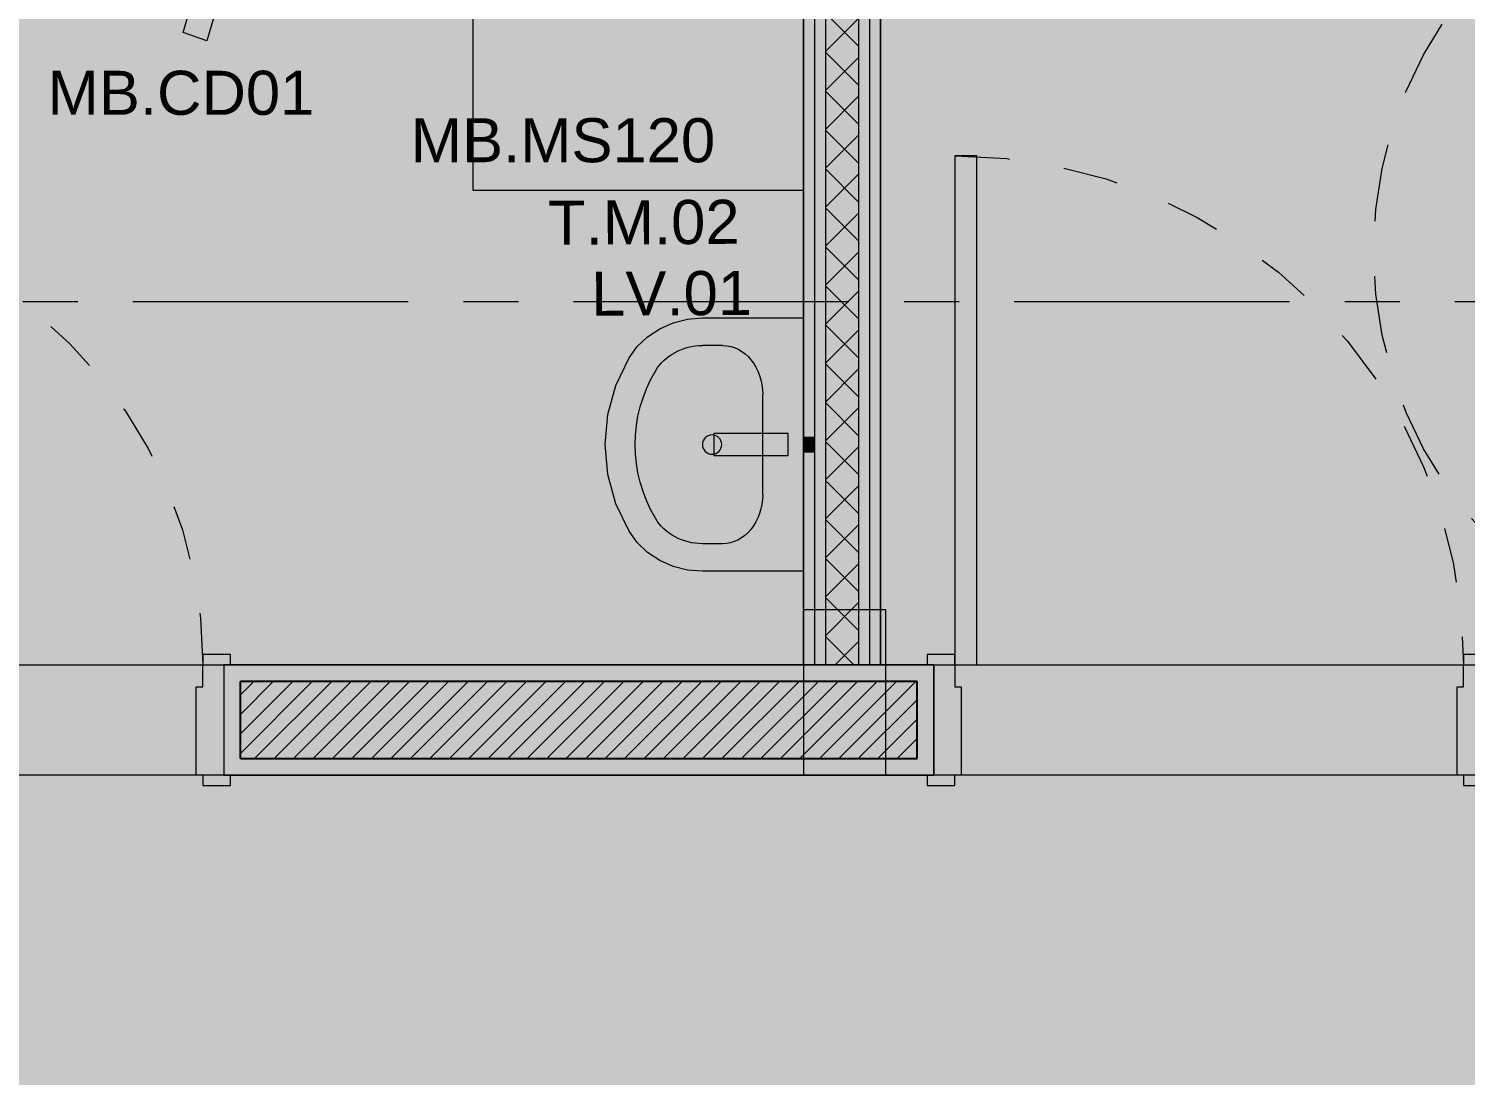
# Model space of a CAD drawing. Header units: metres. Extents: x -77 to 21.6, y -70.6 to -27.7.
# Drawn here: x -58.12 to -55.512, y -37.249 to -35.349 of the extents above; entities that cross this region are included whole.
import ezdxf

# ---------------------------------------------------------------- set-up
doc = ezdxf.new("R2010")
doc.units = ezdxf.units.M
doc.header["$MEASUREMENT"] = 0
for name, pattern in [('Dashed', [0.07, 0.045, -0.025]), ('Dot & Dashed', [0.6, 0.5, -0.05, 0, -0.05]), ('Hidden Line (2)', [0.195611, 0.141111, -0.0545])]:
    doc.linetypes.add(name, pattern=pattern)
for name, color, linetype, lineweight in [('0_Caneta_No__99', 7, 'Continuous', 20), ('Concreto moldado in loco_Pilares.IFC Model_Caneta_No__241', 7, 'Continuous', 13), ('Concreto moldado in loco_Pilares.IFC Model_Caneta_No__4', 7, 'Continuous', 20), ('LOUCAS-METAIS.ARQ_Caneta_No__96', 252, 'Continuous', 0), ('MOBILIÁRIO_Caneta_No__96', 252, 'Continuous', 0), ('NOTAS BANCADAS_Caneta_No__99', 7, 'Continuous', 20), ('NOTAS-LAYOUT.EXEC_Caneta_No__96', 252, 'Continuous', 0), ('NOTAS-LAYOUT.EXEC_Caneta_No__99', 7, 'Continuous', 20), ('PAREDE CONSTRUIR_Caneta_No__241', 7, 'Continuous', 13), ('PAREDE CONSTRUIR_Caneta_No__3', 7, 'Continuous', 25), ('PAREDE CONSTRUIR_Caneta_No__83', 84, 'Continuous', 0), ('Portas Archicad_Caneta_No__241', 7, 'Continuous', 13)]:
    doc.layers.add(name, color=color, linetype=linetype, lineweight=lineweight)
for name, color, linetype in [('Concreto moldado in loco_Pilares.IFC Model', 7, 'Continuous'), ('NOTAS BANCADAS', 7, 'Continuous'), ('NOTAS-LAYOUT.EXEC', 7, 'Continuous'), ('PAREDE CONSTRUIR', 7, 'Continuous'), ('Portas Archicad', 7, 'Continuous')]:
    doc.layers.add(name, color=color, linetype=linetype)
for name, color, linetype, lineweight, true_color in [('LAJES.EST_Caneta_No__18', 7, 'Continuous', 0, 0xdfdfdf), ('LAJES.EST_Caneta_No__254', 7, 'Continuous', 0, 0xd1c9ad), ('LOUCAS-METAIS.ARQ_Caneta_No__18', 7, 'Continuous', 0, 0xdfdfdf), ('MOBILIÁRIO_Caneta_No__19', 7, 'Continuous', 0, 0xe9e9e9), ('Portas Archicad_Caneta_No__9', 7, 'Continuous', 5, 0x020202), ('Portas Archicad_Caneta_No__97', 7, 'Continuous', 5, 0x6b6b6b), ('ZONA_Caneta_No__56', 7, 'Continuous', 0, 0xffe495)]:
    doc.layers.add(name, color=color, linetype=linetype, lineweight=lineweight, true_color=true_color)
doc.styles.add('GENERATED_STYLE_1', font='arial.ttf')

# ---------------------------------------------------------------- blocks, each defined once
blk = doc.blocks.new('Basin 26')
at = {"layer": 'LOUCAS-METAIS.ARQ_Caneta_No__18', "linetype": 'Continuous', "lineweight": 0, "true_color": 0xdfdfdf}
for points in [[(-0.23, 0), (-0.23, -0.1833), (-0.2278, -0.2103), (-0.2212, -0.2364), (-0.2104, -0.2608), (-0.1959, -0.2827), (-0.178, -0.3015), (-0.1573, -0.3165), (-0.1073, -0.3404), (-0.0544, -0.3551), (0, -0.36), (0.0544, -0.3551), (0.1073, -0.3404), (0.1573, -0.3165), (0.178, -0.3015), (0.1959, -0.2827), (0.2104, -0.2608), (0.2212, -0.2364), (0.2278, -0.2103), (0.23, -0.1833), (0.23, 0)], [(-0.0135, 0), (0.0135, 0), (0.0135, 0.02), (-0.0135, 0.02)]]:
    blk.add_hatch(color=254, dxfattribs=at).paths.add_polyline_path(points)
at = {"layer": 'LOUCAS-METAIS.ARQ_Caneta_No__96', "color": 252, "linetype": 'Continuous', "lineweight": 0}
for p, q in [((0.0911, -0.0739), (-0.0911, -0.0739)), ((-0.18, -0.1466), (-0.18, -0.1833)), ((0.18, -0.1466), (0.18, -0.1833))]:
    blk.add_line(p, q, dxfattribs=at)
at = {"layer": 'LOUCAS-METAIS.ARQ_Caneta_No__96', "color": 252, "linetype": 'Continuous', "lineweight": 0, "flags": 128}
for points in [[(-0.23, 0), (-0.23, -0.1833), (-0.2278, -0.2103), (-0.2212, -0.2364), (-0.2104, -0.2608), (-0.1959, -0.2827), (-0.178, -0.3015), (-0.1573, -0.3165), (-0.1073, -0.3404), (-0.0544, -0.3551), (0, -0.36), (0.0544, -0.3551), (0.1073, -0.3404), (0.1573, -0.3165), (0.178, -0.3015), (0.1959, -0.2827), (0.2104, -0.2608), (0.2212, -0.2364), (0.2278, -0.2103), (0.23, -0.1833), (0.23, 0)], [(-0.0135, 0), (0.0135, 0), (0.0135, 0.02), (-0.0135, 0.02)]]:
    blk.add_lwpolyline(points, close=True, dxfattribs=at)
at = {"layer": 'LOUCAS-METAIS.ARQ_Caneta_No__96', "color": 252, "linetype": 'Continuous', "lineweight": 0}
blk.add_circle((0, -0.1657), 0.0175, dxfattribs=at)
for centre, major_axis, ratio, start_param, end_param in [((-0.091, -0.1466), (0.089, 0), 0.817717, 1.570796, 3.141593), ((0.091, -0.1466), (0.089, 0), 0.817717, 0, 1.570796), ((-0.0911, -0.1833), (0, 0.097), 0.916667, 1.570796, 2.644618), ((0.0911, -0.1833), (0, 0.097), 0.916667, 3.638567, 4.712389), ((0, 0), (0, 0.3055), 0.916667, 2.644618, 3.638567)]:
    blk.add_ellipse(centre, major_axis=major_axis, ratio=ratio, start_param=start_param, end_param=end_param, dxfattribs=at)
blk = doc.blocks.new('Door 26_4')
at = {"layer": 'Portas Archicad', "linetype": 'Continuous', "lineweight": 0, "true_color": 0xffffff}
for points in [[(0.412, 0.824), (0.372, 0.824), (0.372, 0), (0.412, 0)], [(-0.412, 0), (-0.412, 0.019), (-0.462, 0.019), (-0.462, 0)], [(-0.4, -0.2), (-0.4, -0.04), (-0.412, -0.04), (-0.412, 0), (-0.45, 0), (-0.45, -0.2)], [(0.45, -0.2), (0.45, 0), (0.412, 0), (0.412, -0.04), (0.4, -0.04), (0.4, -0.2)], [(0.412, 0.019), (0.412, 0), (0.462, 0), (0.462, 0.019)], [(-0.412, -0.219), (-0.412, -0.2), (-0.462, -0.2), (-0.462, -0.219)], [(0.412, -0.2), (0.412, -0.219), (0.462, -0.219), (0.462, -0.2)]]:
    blk.add_hatch(color=7, dxfattribs=at).paths.add_polyline_path(points)
at = {"layer": 'Portas Archicad_Caneta_No__241', "color": 7, "linetype": 'Continuous', "lineweight": 13}
for p, q in [((-0.462, 0), (-0.45, 0)), ((-0.462, 0), (-0.45, 0)), ((-0.45, 0), (-0.45, -0.03)), ((-0.45, 0), (-0.45, -0.03)), ((0.45, 0), (0.45, -0.03)), ((0.45, 0), (0.45, -0.03)), ((0.45, 0), (0.462, 0)), ((0.45, 0), (0.462, 0)), ((-0.45, -0.03), (-0.45, -0.17)), ((-0.45, -0.03), (-0.45, -0.17)), ((-0.45, -0.03), (-0.45, -0.17)), ((-0.45, -0.03), (-0.45, -0.17)), ((0.45, -0.03), (0.45, -0.17)), ((0.45, -0.03), (0.45, -0.17)), ((0.45, -0.03), (0.45, -0.17)), ((0.45, -0.03), (0.45, -0.17)), ((-0.45, -0.17), (-0.45, -0.2)), ((-0.45, -0.17), (-0.45, -0.2)), ((-0.45, -0.17), (-0.45, -0.2)), ((-0.45, -0.17), (-0.45, -0.2)), ((0.45, -0.17), (0.45, -0.2)), ((0.45, -0.17), (0.45, -0.2)), ((0.45, -0.17), (0.45, -0.2)), ((0.45, -0.17), (0.45, -0.2)), ((-0.462, -0.2), (-0.45, -0.2)), ((-0.462, -0.2), (-0.45, -0.2)), ((0.45, -0.2), (0.462, -0.2)), ((0.45, -0.2), (0.462, -0.2))]:
    blk.add_line(p, q, dxfattribs=at)
at = {"layer": 'Portas Archicad_Caneta_No__9', "color": 18, "linetype": 'Continuous', "lineweight": 5, "true_color": 0x020202}
for p, q in [((0.372, 0), (0.372, 0.824)), ((0.372, 0.824), (0.412, 0.824)), ((0.412, 0.824), (0.412, 0)), ((-0.462, 0), (-0.462, 0.019)), ((-0.462, 0.019), (-0.412, 0.019)), ((-0.412, 0), (-0.462, 0)), ((-0.412, 0), (-0.45, 0)), ((-0.45, 0), (-0.45, -0.2)), ((-0.412, 0.019), (-0.412, 0)), ((-0.412, -0.04), (-0.412, 0)), ((0.412, 0), (0.372, 0)), ((0.412, 0.019), (0.462, 0.019)), ((0.412, 0), (0.412, 0.019)), ((0.462, 0), (0.412, 0)), ((0.45, 0), (0.412, 0)), ((0.412, 0), (0.412, -0.04)), ((0.45, -0.2), (0.45, 0)), ((0.462, 0.019), (0.462, 0)), ((-0.4, -0.04), (-0.412, -0.04)), ((-0.4, -0.2), (-0.4, -0.04)), ((0.412, -0.04), (0.4, -0.04)), ((0.4, -0.04), (0.4, -0.2)), ((-0.462, -0.219), (-0.462, -0.2)), ((-0.462, -0.2), (-0.412, -0.2)), ((-0.45, -0.2), (-0.4, -0.2)), ((-0.412, -0.2), (-0.412, -0.219)), ((0.4, -0.2), (0.45, -0.2)), ((0.412, -0.2), (0.462, -0.2)), ((0.412, -0.219), (0.412, -0.2)), ((0.462, -0.2), (0.462, -0.219)), ((-0.412, -0.219), (-0.462, -0.219)), ((0.462, -0.219), (0.412, -0.219))]:
    blk.add_line(p, q, dxfattribs=at)
at = {"layer": 'Portas Archicad_Caneta_No__97', "color": 251, "linetype": 'Dashed', "lineweight": 5, "true_color": 0x6b6b6b}
blk.add_arc((0.412, 0), 0.824, 90, 180, dxfattribs=at)
blk = doc.blocks.new('Door 26_3')
at = {"layer": 'Portas Archicad', "linetype": 'Continuous', "lineweight": 0, "true_color": 0xffffff}
for points in [[(0.462, 0.924), (0.422, 0.924), (0.422, 0), (0.462, 0)], [(-0.462, 0), (-0.462, 0.019), (-0.512, 0.019), (-0.512, 0)], [(-0.45, -0.2), (-0.45, -0.04), (-0.462, -0.04), (-0.462, 0), (-0.5, 0), (-0.5, -0.2)], [(0.5, -0.2), (0.5, 0), (0.462, 0), (0.462, -0.04), (0.45, -0.04), (0.45, -0.2)], [(0.462, 0.019), (0.462, 0), (0.512, 0), (0.512, 0.019)], [(-0.462, -0.219), (-0.462, -0.2), (-0.512, -0.2), (-0.512, -0.219)], [(0.462, -0.2), (0.462, -0.219), (0.512, -0.219), (0.512, -0.2)]]:
    blk.add_hatch(color=7, dxfattribs=at).paths.add_polyline_path(points)
at = {"layer": 'Portas Archicad_Caneta_No__241', "color": 7, "linetype": 'Continuous', "lineweight": 13}
for p, q in [((-0.512, 0), (-0.5, 0)), ((-0.512, 0), (-0.5, 0)), ((-0.5, 0), (-0.5, -0.03)), ((-0.5, 0), (-0.5, -0.03)), ((0.5, 0), (0.5, -0.03)), ((0.5, 0), (0.5, -0.03)), ((0.5, 0), (0.512, 0)), ((0.5, 0), (0.512, 0)), ((-0.5, -0.03), (-0.5, -0.17)), ((-0.5, -0.03), (-0.5, -0.17)), ((-0.5, -0.03), (-0.5, -0.17)), ((-0.5, -0.03), (-0.5, -0.17)), ((0.5, -0.03), (0.5, -0.17)), ((0.5, -0.03), (0.5, -0.17)), ((0.5, -0.03), (0.5, -0.17)), ((0.5, -0.03), (0.5, -0.17)), ((-0.5, -0.17), (-0.5, -0.2)), ((-0.5, -0.17), (-0.5, -0.2)), ((-0.5, -0.17), (-0.5, -0.2)), ((-0.5, -0.17), (-0.5, -0.2)), ((0.5, -0.17), (0.5, -0.2)), ((0.5, -0.17), (0.5, -0.2)), ((0.5, -0.17), (0.5, -0.2)), ((0.5, -0.17), (0.5, -0.2)), ((-0.512, -0.2), (-0.5, -0.2)), ((-0.512, -0.2), (-0.5, -0.2)), ((0.5, -0.2), (0.512, -0.2)), ((0.5, -0.2), (0.512, -0.2))]:
    blk.add_line(p, q, dxfattribs=at)
at = {"layer": 'Portas Archicad_Caneta_No__9', "color": 18, "linetype": 'Continuous', "lineweight": 5, "true_color": 0x020202}
for p, q in [((0.422, 0), (0.422, 0.924)), ((0.422, 0.924), (0.462, 0.924)), ((0.462, 0.924), (0.462, 0)), ((-0.512, 0), (-0.512, 0.019)), ((-0.512, 0.019), (-0.462, 0.019)), ((-0.462, 0), (-0.512, 0)), ((-0.462, 0), (-0.5, 0)), ((-0.5, 0), (-0.5, -0.2)), ((-0.462, 0.019), (-0.462, 0)), ((-0.462, -0.04), (-0.462, 0)), ((0.462, 0), (0.422, 0)), ((0.462, 0.019), (0.512, 0.019)), ((0.462, 0), (0.462, 0.019)), ((0.512, 0), (0.462, 0)), ((0.5, 0), (0.462, 0)), ((0.462, 0), (0.462, -0.04)), ((0.5, -0.2), (0.5, 0)), ((0.512, 0.019), (0.512, 0)), ((-0.45, -0.04), (-0.462, -0.04)), ((-0.45, -0.2), (-0.45, -0.04)), ((0.462, -0.04), (0.45, -0.04)), ((0.45, -0.04), (0.45, -0.2)), ((-0.512, -0.219), (-0.512, -0.2)), ((-0.512, -0.2), (-0.462, -0.2)), ((-0.5, -0.2), (-0.45, -0.2)), ((-0.462, -0.2), (-0.462, -0.219)), ((0.45, -0.2), (0.5, -0.2)), ((0.462, -0.2), (0.512, -0.2)), ((0.462, -0.219), (0.462, -0.2)), ((0.512, -0.2), (0.512, -0.219)), ((-0.462, -0.219), (-0.512, -0.219)), ((0.512, -0.219), (0.462, -0.219))]:
    blk.add_line(p, q, dxfattribs=at)
at = {"layer": 'Portas Archicad_Caneta_No__97', "color": 251, "linetype": 'Dashed', "lineweight": 5, "true_color": 0x6b6b6b}
blk.add_arc((0.462, 0), 0.924, 90, 180, dxfattribs=at)
blk = doc.blocks.new('Office Chair 04 26[50]_6', base_point=(-57.4143, -34.6178))
at = {"layer": 'MOBILIÁRIO_Caneta_No__19', "linetype": 'Continuous', "lineweight": 0, "true_color": 0xe9e9e9}
blk.add_hatch(color=254, dxfattribs=at).paths.add_polyline_path([(-57.9845, -35.2971), (-57.8228, -35.2971), (-57.8401, -35.3556), (-57.797, -35.371), (-57.7752, -35.2971), (-57.6146, -35.2971), (-57.6146, -35.2446), (-57.4557, -35.2446), (-57.4557, -35.2255), (-57.435, -35.242), (-57.4092, -35.2028), (-57.4557, -35.1656), (-57.4557, -34.8199), (-57.4092, -34.7827), (-57.435, -34.7435), (-57.4557, -34.76), (-57.4557, -34.7409), (-57.6146, -34.7409), (-57.6146, -34.6884), (-57.7752, -34.6884), (-57.797, -34.6145), (-57.8401, -34.6299), (-57.8228, -34.6884), (-57.9845, -34.6884), (-57.9845, -34.7409), (-58.0173, -34.7409), (-58.0173, -34.9697), (-58.0643, -34.9697), (-58.0643, -35.0158), (-58.0173, -35.0158), (-58.0173, -35.2446), (-57.9845, -35.2446)])
at = {"layer": 'MOBILIÁRIO_Caneta_No__96', "color": 252, "linetype": 'Continuous', "lineweight": 0}
for p, q in [((-57.797, -34.6145), (-57.8401, -34.6299)), ((-57.8401, -34.6299), (-57.8228, -34.6884)), ((-57.7752, -34.6884), (-57.797, -34.6145)), ((-57.6146, -34.6884), (-57.9845, -34.6884)), ((-57.9845, -34.6884), (-57.9845, -34.7409)), ((-57.6146, -34.6884), (-57.6146, -34.7409)), ((-57.6146, -34.6884), (-57.6146, -34.7409)), ((-58.0173, -35.2446), (-58.0173, -34.7409)), ((-58.0173, -34.7409), (-57.4557, -34.7409)), ((-58.0173, -34.7409), (-57.4557, -34.7409)), ((-57.8919, -34.7409), (-57.8919, -35.2446)), ((-57.4557, -34.7409), (-57.4557, -35.2446)), ((-57.435, -34.7435), (-57.4557, -34.76)), ((-57.435, -34.7435), (-57.4092, -34.7827)), ((-57.4092, -34.7827), (-57.4557, -34.8199)), ((-58.0643, -34.9697), (-58.0173, -34.9697)), ((-58.0643, -34.9697), (-58.0643, -35.0158)), ((-58.0643, -35.0158), (-58.0173, -35.0158)), ((-57.4092, -35.2028), (-57.4557, -35.1656)), ((-57.435, -35.242), (-57.4092, -35.2028)), ((-57.435, -35.242), (-57.4557, -35.2255)), ((-58.0173, -35.2446), (-57.4557, -35.2446)), ((-57.4557, -35.2446), (-58.0173, -35.2446)), ((-58.0173, -35.2446), (-57.4557, -35.2446)), ((-57.9845, -35.2971), (-57.9845, -35.2446)), ((-57.6146, -35.2971), (-57.6146, -35.2446)), ((-57.6146, -35.2971), (-57.6146, -35.2446)), ((-57.6146, -35.2971), (-57.9845, -35.2971)), ((-57.8401, -35.3556), (-57.8228, -35.2971)), ((-57.7752, -35.2971), (-57.797, -35.371)), ((-57.797, -35.371), (-57.8401, -35.3556))]:
    blk.add_line(p, q, dxfattribs=at)
blk = doc.blocks.new('Tap 26')
at = {"layer": 'LOUCAS-METAIS.ARQ_Caneta_No__96', "color": 252, "linetype": 'Continuous', "lineweight": 0, "flags": 128}
blk.add_lwpolyline([(-0.02, -0.115), (0.02, -0.115), (0.02, 0.02), (-0.02, 0.02)], close=True, dxfattribs=at)
blk = doc.blocks.new('Office Desk Rect 26[70]_6', base_point=(-56.714, -35.6419))
at = {"layer": 'MOBILIÁRIO_Caneta_No__19', "linetype": 'Continuous', "lineweight": 0, "true_color": 0xe9e9e9}
blk.add_hatch(color=254, dxfattribs=at).paths.add_polyline_path([(-56.714, -35.6419), (-56.714, -34.4419), (-57.314, -34.4419), (-57.314, -35.6419)])
at = {"layer": 'MOBILIÁRIO_Caneta_No__96', "color": 252, "linetype": 'Continuous', "lineweight": 0}
for p, q in [((-57.299, -34.4419), (-57.299, -34.8419)), ((-57.299, -34.8419), (-56.714, -34.8419))]:
    blk.add_line(p, q, dxfattribs=at)
at = {"layer": 'MOBILIÁRIO_Caneta_No__96', "color": 252, "linetype": 'Continuous', "lineweight": 0, "flags": 128}
blk.add_lwpolyline([(-56.714, -35.6419), (-56.714, -34.4419), (-57.314, -34.4419), (-57.314, -35.6419)], close=True, dxfattribs=at)
blk = doc.blocks.new('Label_71_6', base_point=(-57.061, -35.6361))
at = {"layer": 'NOTAS BANCADAS_Caneta_No__99', "color": 7, "lineweight": 20, "insert": (-56.8912, -35.6595), "char_height": 0.08, "attachment_point": 2, "rotation": 0.323, "style": 'GENERATED_STYLE_1'}
blk.add_mtext('\\A1;{\\pqc;\\pt0,99;\\fArial|b0|i0|c0|p0;\\W1.000000;T.M.02\\fArial|b0|i0|c0|p0;\\W1.000000;\\A1{\\H.66x;\\S^  ;}\\fArial|b0|i0|c0|p0;\\W1.000000;\\fArial|b0|i0|c0|p0;\\W1.000000;\\A1{\\H.66x;\\S^  ;}\\fArial|b0|i0|c0|p0;\\W1.000000;\\fArial|b0|i0|c0|p0;\\W1.000000;\\fArial|b0|i0|c0|p0;\\W1.000000;\\fArial|b0|i0|c0|p0;\\W1.000000;\\fArial|b0|i0|c0|p0;\\W1.000000;\\fArial|b0|i0|c0|p0;\\W1.000000;\\fArial|b0|i0|c0|p0;\\W1.000000;\\A1{\\H.66x;\\S^  ;}\\fArial|b0|i0|c0|p0;\\W1.000000;\\fArial|b0|i0|c0|p0;\\W1.000000;\\A1{\\H.66x;\\S^  ;}\\fArial|b0|i0|c0|p0;\\W1.000000;\\fArial|b0|i0|c0|p0;\\W1.000000;\\fArial|b0|i0|c0|p0;\\W1.000000;\\fArial|b0|i0|c0|p0;\\W1.000000;\\fArial|b0|i0|c0|p0;\\W1.000000;\\fArial|b0|i0|c0|p0;\\W1.000000;\\fArial|b0|i0|c0|p0;\\W1.000000;\\A1{\\H.66x;\\S^  ;}\\fArial|b0|i0|c0|p0;\\W1.000000;\\fArial|b0|i0|c0|p0;\\W1.000000;\\A1{\\H.66x;\\S^  ;}\\fArial|b0|i0|c0|p0;\\W1.000000;\\fArial|b0|i0|c0|p0;\\W1.000000;\\fArial|b0|i0|c0|p0;\\W1.000000;\\fArial|b0|i0|c0|p0;\\W1.000000;\\fArial|b0|i0|c0|p0;\\W1.000000;\\fArial|b0|i0|c0|p0;\\W1.000000;\\fArial|b0|i0|c0|p0;\\W1.000000;\\A1{\\H.66x;\\S^  ;}\\fArial|b0|i0|c0|p0;\\W1.000000;\\fArial|b0|i0|c0|p0;\\W1.000000;\\A1{\\H.66x;\\S^  ;}\\fArial|b0|i0|c0|p0;\\W1.000000;\\fArial|b0|i0|c0|p0;\\W1.000000;\\fArial|b0|i0|c0|p0;\\W1.000000;\\fArial|b0|i0|c0|p0;\\W1.000000;\\fArial|b0|i0|c0|p0;\\W1.000000;\\fArial|b0|i0|c0|p0;\\W1.000000;\\fArial|b0|i0|c0|p0;\\W1.000000;\\A1{\\H.66x;\\S^  ;}\\fArial|b0|i0|c0|p0;\\W1.000000;\\fArial|b0|i0|c0|p0;\\W1.000000;\\A1{\\H.66x;\\S^  ;}\\fArial|b0|i0|c0|p0;\\W1.000000;\\fArial|b0|i0|c0|p0;\\W1.000000;\\fArial|b0|i0|c0|p0;\\W1.000000;\\fArial|b0|i0|c0|p0;\\W1.000000;\\fArial|b0|i0|c0|p0;\\W1.000000;\\fArial|b0|i0|c0|p0;\\W1.000000;\\fArial|b0|i0|c0|p0;\\W1.000000;\\A1{\\H.66x;\\S^  ;}\\fArial|b0|i0|c0|p0;\\W1.000000;}', dxfattribs=at)
blk = doc.blocks.new('Label_72_6', base_point=(-56.9801, -35.765))
at = {"layer": 'NOTAS BANCADAS_Caneta_No__99', "color": 7, "lineweight": 20, "insert": (-56.8407, -35.7885), "char_height": 0.08, "attachment_point": 2, "rotation": 0.323, "style": 'GENERATED_STYLE_1'}
blk.add_mtext('\\A1;{\\pqc;\\pt0,99;\\fArial|b0|i0|c0|p0;\\W1.000000;LV.01\\fArial|b0|i0|c0|p0;\\W1.000000;\\A1{\\H.66x;\\S^  ;}\\fArial|b0|i0|c0|p0;\\W1.000000;\\fArial|b0|i0|c0|p0;\\W1.000000;\\A1{\\H.66x;\\S^  ;}\\fArial|b0|i0|c0|p0;\\W1.000000;\\fArial|b0|i0|c0|p0;\\W1.000000;\\fArial|b0|i0|c0|p0;\\W1.000000;\\fArial|b0|i0|c0|p0;\\W1.000000;\\fArial|b0|i0|c0|p0;\\W1.000000;\\fArial|b0|i0|c0|p0;\\W1.000000;\\fArial|b0|i0|c0|p0;\\W1.000000;\\A1{\\H.66x;\\S^  ;}\\fArial|b0|i0|c0|p0;\\W1.000000;\\fArial|b0|i0|c0|p0;\\W1.000000;\\A1{\\H.66x;\\S^  ;}\\fArial|b0|i0|c0|p0;\\W1.000000;\\fArial|b0|i0|c0|p0;\\W1.000000;\\fArial|b0|i0|c0|p0;\\W1.000000;\\fArial|b0|i0|c0|p0;\\W1.000000;\\fArial|b0|i0|c0|p0;\\W1.000000;\\fArial|b0|i0|c0|p0;\\W1.000000;\\fArial|b0|i0|c0|p0;\\W1.000000;\\A1{\\H.66x;\\S^  ;}\\fArial|b0|i0|c0|p0;\\W1.000000;\\fArial|b0|i0|c0|p0;\\W1.000000;\\A1{\\H.66x;\\S^  ;}\\fArial|b0|i0|c0|p0;\\W1.000000;\\fArial|b0|i0|c0|p0;\\W1.000000;\\fArial|b0|i0|c0|p0;\\W1.000000;\\fArial|b0|i0|c0|p0;\\W1.000000;\\fArial|b0|i0|c0|p0;\\W1.000000;\\fArial|b0|i0|c0|p0;\\W1.000000;\\fArial|b0|i0|c0|p0;\\W1.000000;\\A1{\\H.66x;\\S^  ;}\\fArial|b0|i0|c0|p0;\\W1.000000;\\fArial|b0|i0|c0|p0;\\W1.000000;\\A1{\\H.66x;\\S^  ;}\\fArial|b0|i0|c0|p0;\\W1.000000;\\fArial|b0|i0|c0|p0;\\W1.000000;\\fArial|b0|i0|c0|p0;\\W1.000000;\\fArial|b0|i0|c0|p0;\\W1.000000;\\fArial|b0|i0|c0|p0;\\W1.000000;\\fArial|b0|i0|c0|p0;\\W1.000000;\\fArial|b0|i0|c0|p0;\\W1.000000;\\A1{\\H.66x;\\S^  ;}\\fArial|b0|i0|c0|p0;\\W1.000000;\\fArial|b0|i0|c0|p0;\\W1.000000;\\A1{\\H.66x;\\S^  ;}\\fArial|b0|i0|c0|p0;\\W1.000000;\\fArial|b0|i0|c0|p0;\\W1.000000;\\fArial|b0|i0|c0|p0;\\W1.000000;\\fArial|b0|i0|c0|p0;\\W1.000000;\\fArial|b0|i0|c0|p0;\\W1.000000;\\fArial|b0|i0|c0|p0;\\W1.000000;\\fArial|b0|i0|c0|p0;\\W1.000000;\\A1{\\H.66x;\\S^  ;}\\fArial|b0|i0|c0|p0;\\W1.000000;}', dxfattribs=at)
blk = doc.blocks.new('Label_144_6', base_point=(-57.974, -35.4008))
at = {"layer": 'NOTAS-LAYOUT.EXEC_Caneta_No__99', "color": 7, "lineweight": 20, "insert": (-57.7312, -35.4251), "char_height": 0.08, "attachment_point": 2, "style": 'GENERATED_STYLE_1'}
blk.add_mtext('\\A1;{\\pqc;\\pt0,99;\\fArial|b0|i0|c0|p0;\\W1.000000;MB.CD01\\fArial|b0|i0|c0|p0;\\W1.000000;\\A1{\\H.66x;\\S^  ;}\\fArial|b0|i0|c0|p0;\\W1.000000;\\fArial|b0|i0|c0|p0;\\W1.000000;\\A1{\\H.66x;\\S^  ;}\\fArial|b0|i0|c0|p0;\\W1.000000;\\fArial|b0|i0|c0|p0;\\W1.000000;\\fArial|b0|i0|c0|p0;\\W1.000000;\\fArial|b0|i0|c0|p0;\\W1.000000;\\fArial|b0|i0|c0|p0;\\W1.000000;\\fArial|b0|i0|c0|p0;\\W1.000000;\\fArial|b0|i0|c0|p0;\\W1.000000;\\A1{\\H.66x;\\S^  ;}\\fArial|b0|i0|c0|p0;\\W1.000000;\\fArial|b0|i0|c0|p0;\\W1.000000;\\A1{\\H.66x;\\S^  ;}\\fArial|b0|i0|c0|p0;\\W1.000000;\\fArial|b0|i0|c0|p0;\\W1.000000;\\fArial|b0|i0|c0|p0;\\W1.000000;\\fArial|b0|i0|c0|p0;\\W1.000000;\\fArial|b0|i0|c0|p0;\\W1.000000;\\fArial|b0|i0|c0|p0;\\W1.000000;\\fArial|b0|i0|c0|p0;\\W1.000000;\\A1{\\H.66x;\\S^  ;}\\fArial|b0|i0|c0|p0;\\W1.000000;\\fArial|b0|i0|c0|p0;\\W1.000000;\\A1{\\H.66x;\\S^  ;}\\fArial|b0|i0|c0|p0;\\W1.000000;\\fArial|b0|i0|c0|p0;\\W1.000000;\\fArial|b0|i0|c0|p0;\\W1.000000;\\fArial|b0|i0|c0|p0;\\W1.000000;\\fArial|b0|i0|c0|p0;\\W1.000000;\\fArial|b0|i0|c0|p0;\\W1.000000;\\fArial|b0|i0|c0|p0;\\W1.000000;\\A1{\\H.66x;\\S^  ;}\\fArial|b0|i0|c0|p0;\\W1.000000;\\fArial|b0|i0|c0|p0;\\W1.000000;\\A1{\\H.66x;\\S^  ;}\\fArial|b0|i0|c0|p0;\\W1.000000;\\fArial|b0|i0|c0|p0;\\W1.000000;\\fArial|b0|i0|c0|p0;\\W1.000000;\\fArial|b0|i0|c0|p0;\\W1.000000;\\fArial|b0|i0|c0|p0;\\W1.000000;\\fArial|b0|i0|c0|p0;\\W1.000000;\\fArial|b0|i0|c0|p0;\\W1.000000;\\A1{\\H.66x;\\S^  ;}\\fArial|b0|i0|c0|p0;\\W1.000000;\\fArial|b0|i0|c0|p0;\\W1.000000;\\A1{\\H.66x;\\S^  ;}\\fArial|b0|i0|c0|p0;\\W1.000000;\\fArial|b0|i0|c0|p0;\\W1.000000;\\fArial|b0|i0|c0|p0;\\W1.000000;\\fArial|b0|i0|c0|p0;\\W1.000000;\\fArial|b0|i0|c0|p0;\\W1.000000;\\fArial|b0|i0|c0|p0;\\W1.000000;\\fArial|b0|i0|c0|p0;\\W1.000000;\\A1{\\H.66x;\\S^  ;}\\fArial|b0|i0|c0|p0;\\W1.000000;}', dxfattribs=at)
blk = doc.blocks.new('Label_145_6', base_point=(-57.314, -35.4869))
at = {"layer": 'NOTAS-LAYOUT.EXEC_Caneta_No__99', "color": 7, "lineweight": 20, "insert": (-57.0377, -35.5112), "char_height": 0.08, "attachment_point": 2, "style": 'GENERATED_STYLE_1'}
blk.add_mtext('\\A1;{\\pqc;\\pt0,99;\\fArial|b0|i0|c0|p0;\\W1.000000;MB.MS120\\fArial|b0|i0|c0|p0;\\W1.000000;\\A1{\\H.66x;\\S^  ;}\\fArial|b0|i0|c0|p0;\\W1.000000;\\fArial|b0|i0|c0|p0;\\W1.000000;\\A1{\\H.66x;\\S^  ;}\\fArial|b0|i0|c0|p0;\\W1.000000;\\fArial|b0|i0|c0|p0;\\W1.000000;\\fArial|b0|i0|c0|p0;\\W1.000000;\\fArial|b0|i0|c0|p0;\\W1.000000;\\fArial|b0|i0|c0|p0;\\W1.000000;\\fArial|b0|i0|c0|p0;\\W1.000000;\\fArial|b0|i0|c0|p0;\\W1.000000;\\A1{\\H.66x;\\S^  ;}\\fArial|b0|i0|c0|p0;\\W1.000000;\\fArial|b0|i0|c0|p0;\\W1.000000;\\A1{\\H.66x;\\S^  ;}\\fArial|b0|i0|c0|p0;\\W1.000000;\\fArial|b0|i0|c0|p0;\\W1.000000;\\fArial|b0|i0|c0|p0;\\W1.000000;\\fArial|b0|i0|c0|p0;\\W1.000000;\\fArial|b0|i0|c0|p0;\\W1.000000;\\fArial|b0|i0|c0|p0;\\W1.000000;\\fArial|b0|i0|c0|p0;\\W1.000000;\\A1{\\H.66x;\\S^  ;}\\fArial|b0|i0|c0|p0;\\W1.000000;\\fArial|b0|i0|c0|p0;\\W1.000000;\\A1{\\H.66x;\\S^  ;}\\fArial|b0|i0|c0|p0;\\W1.000000;\\fArial|b0|i0|c0|p0;\\W1.000000;\\fArial|b0|i0|c0|p0;\\W1.000000;\\fArial|b0|i0|c0|p0;\\W1.000000;\\fArial|b0|i0|c0|p0;\\W1.000000;\\fArial|b0|i0|c0|p0;\\W1.000000;\\fArial|b0|i0|c0|p0;\\W1.000000;\\A1{\\H.66x;\\S^  ;}\\fArial|b0|i0|c0|p0;\\W1.000000;\\fArial|b0|i0|c0|p0;\\W1.000000;\\A1{\\H.66x;\\S^  ;}\\fArial|b0|i0|c0|p0;\\W1.000000;\\fArial|b0|i0|c0|p0;\\W1.000000;\\fArial|b0|i0|c0|p0;\\W1.000000;\\fArial|b0|i0|c0|p0;\\W1.000000;\\fArial|b0|i0|c0|p0;\\W1.000000;\\fArial|b0|i0|c0|p0;\\W1.000000;\\fArial|b0|i0|c0|p0;\\W1.000000;\\A1{\\H.66x;\\S^  ;}\\fArial|b0|i0|c0|p0;\\W1.000000;\\fArial|b0|i0|c0|p0;\\W1.000000;\\A1{\\H.66x;\\S^  ;}\\fArial|b0|i0|c0|p0;\\W1.000000;\\fArial|b0|i0|c0|p0;\\W1.000000;\\fArial|b0|i0|c0|p0;\\W1.000000;\\fArial|b0|i0|c0|p0;\\W1.000000;\\fArial|b0|i0|c0|p0;\\W1.000000;\\fArial|b0|i0|c0|p0;\\W1.000000;\\fArial|b0|i0|c0|p0;\\W1.000000;\\A1{\\H.66x;\\S^  ;}\\fArial|b0|i0|c0|p0;\\W1.000000;}', dxfattribs=at)

msp = doc.modelspace()

# ---------------------------------------------------------------- hatches: boundary and pattern name
at = {"layer": 'Concreto moldado in loco_Pilares.IFC Model', "linetype": 'Continuous', "lineweight": 0, "true_color": 0x000000}
msp.add_hatch(color=18, dxfattribs=at).paths.add_polyline_path([(-56.714, -36.7038), (-56.564, -36.7038), (-56.564, -36.4038), (-56.714, -36.4038)])
at = {"layer": 'LAJES.EST_Caneta_No__18', "linetype": 'Continuous', "lineweight": 0, "true_color": 0xdfdfdf}
h = msp.add_hatch(dxfattribs=at)
h.set_pattern_fill('Piso_Externo__0006', color=254, style=0, pattern_type=2)
h.set_pattern_definition([(45, (0, 0.6), (-0.1909188, 0.1909188), [0, -0.18, 0, -0.27]), (110, (0.6, 0.6), (0.253717, 0.09234544), [0, -0.132, 0, -0.228])])
h.paths.add_polyline_path([(-76.514, -65.1016), (-73.814, -65.1016, -0.414214), (-75.814, -67.1016), (-66.814, -67.1016, -0.414214), (-68.814, -65.1016), (-68.814, -62.301), (-68.814, -45.4002, -0.414214), (-66.514, -43.1002), (-65.914, -43.1002), (-65.914, -42.3002), (-66.514, -42.3002), (-66.514, -38.2041), (-65.114, -38.2041), (-65.114, -36.7038), (-66.514, -36.7038), (-66.514, -32.5997), (-65.114, -32.5997), (-56.714, -32.5997), (-53.814, -32.5997), (-44.014, -32.5997), (-44.014, -42.3002), (-53.814, -42.3002), (-53.814, -47.1002), (-44.014, -47.1002), (-44.014, -50.8516), (-45.6136, -50.8516), (-45.6136, -52.3506), (-44.014, -52.3506), (-44.014, -60.3006), (-48.9163, -60.3006), (-48.9163, -61.1006), (-44.3609, -61.1006), (-44.3609, -67.1016), (-44.014, -67.1016), (-41.514, -67.1016), (-41.514, -28.1016), (-41.714, -28.1016), (-41.714, -60.3006), (-43.014, -60.3006), (-43.014, -30.0016), (-66.514, -30.0016), (-66.514, -28.1016), (-76.514, -28.1016)])
h.paths.add_polyline_path([(-73.814, -45.1016), (-76.314, -45.1016), (-76.314, -43.0892), (-75.7984, -43.0908, -0.414214), (-73.8139, -45.0876)], flags=0)
h.paths.add_polyline_path([(-73.814, -45.5846, -0.009328), (-73.814, -45.6604)], flags=0)
h.paths.add_polyline_path([(-52.814, -46.3002), (-52.814, -43.1002), (-44.014, -43.1002), (-44.014, -46.3002)], flags=0)
h.paths.add_polyline_path([(-67.714, -34.1), (-76.314, -34.1), (-76.314, -32.5997), (-67.714, -32.5997)], flags=0)
at = {"layer": 'LAJES.EST_Caneta_No__254', "linetype": 'Continuous', "lineweight": 0, "true_color": 0xd1c9ad}
h = msp.add_hatch(dxfattribs=at)
h.set_pattern_fill('Haie_OD_0006', color=9, style=0, pattern_type=2)
h.set_pattern_definition([(45, (0, 0.5), (-0.159099, 0.159099), [0, -0.15, 0, -0.225]), (110, (0.5, 0.5), (0.21143084, 0.07695453), [0, -0.11, 0, -0.19])])
h.paths.add_polyline_path([(-65.114, -47.1002), (-66.514, -47.1002), (-66.514, -60.3006), (-56.514, -60.3006), (-44.014, -60.3006), (-44.014, -56.6006), (-50.5957, -56.6006), (-50.5957, -54.2479), (-52.6157, -54.2479), (-52.6157, -52.5506), (-50.5957, -52.5506), (-45.6136, -52.5506), (-45.6136, -50.8516), (-44.014, -50.8516), (-44.014, -47.1002), (-53.814, -47.1002), (-53.814, -42.3002), (-44.014, -42.3002), (-44.014, -37.1002), (-51.174, -37.1002), (-51.174, -32.5997), (-53.814, -32.5997), (-56.714, -32.5997), (-58.7637, -32.5997), (-58.7637, -34.9038), (-63.464, -34.9038), (-63.464, -36.5038), (-65.114, -36.5038), (-65.114, -38.4037), (-63.464, -38.4037), (-63.464, -42.1002), (-65.114, -42.1002), (-65.114, -42.3002)])
h.paths.add_polyline_path([(-60.5596, -42.1002), (-60.5596, -38.4037), (-58.8637, -38.4037), (-58.8637, -42.1002)], flags=0)
h.paths.add_polyline_path([(-59.064, -48.7001), (-59.064, -47.3002), (-56.714, -47.3002), (-56.714, -48.7001)], flags=0)
at = {"layer": 'PAREDE CONSTRUIR', "linetype": 'Continuous', "lineweight": 0, "true_color": 0xffffff}
for points in [[(-56.714, -34.9997), (-56.714, -36.5038), (-56.694, -36.5038), (-56.694, -34.9997)], [(-56.694, -34.9997), (-56.694, -36.5038), (-56.674, -36.5038), (-56.674, -34.9997)], [(-56.614, -34.9997), (-56.614, -36.5038), (-56.594, -36.5038), (-56.594, -34.9997)], [(-56.594, -34.9997), (-56.594, -36.5038), (-56.574, -36.5038), (-56.574, -34.9997)], [(-57.7661, -36.5038), (-57.7661, -36.5338), (-56.4773, -36.5338), (-56.4773, -36.5038)], [(-57.7361, -36.6738), (-57.7361, -36.5338), (-57.7661, -36.5338), (-57.7661, -36.7038)], [(-56.5073, -36.6738), (-56.4773, -36.7038), (-56.4773, -36.5338), (-56.5073, -36.5338)], [(-57.7361, -36.6738), (-57.7661, -36.7038), (-56.4773, -36.7038), (-56.5073, -36.6738)]]:
    msp.add_hatch(color=7, dxfattribs=at).paths.add_polyline_path(points)
at = {"layer": 'PAREDE CONSTRUIR', "linetype": 'Continuous', "lineweight": 0, "true_color": 0x000000}
h = msp.add_hatch(dxfattribs=at)
h.set_pattern_fill('common_brick_0006', color=18, style=0, pattern_type=2)
h.set_pattern_definition([(45, (0, 0), (-0.0176776695, 0.0176776695), [])])
h.paths.add_polyline_path([(-57.7361, -36.5338), (-57.7361, -36.6738), (-56.5073, -36.6738), (-56.5073, -36.5338)])
at = {"layer": 'PAREDE CONSTRUIR_Caneta_No__83', "linetype": 'Continuous', "lineweight": 0}
h = msp.add_hatch(dxfattribs=at)
h.set_pattern_fill('Placomur_0006', color=84, style=0, pattern_type=2)
h.set_pattern_definition([(45, (0, 0), (-0.03535534, 0.03535534), []), (135, (0, 0), (0.03535534, 0.03535534), [])])
h.paths.add_polyline_path([(-56.674, -34.9997), (-56.674, -36.5038), (-56.614, -36.5038), (-56.614, -34.9997)])

# ---------------------------------------------------------------- linework, layer by layer
at = {"layer": '0_Caneta_No__99', "color": 7, "linetype": 'Dot & Dashed', "lineweight": 20}
msp.add_line((-41.4312, -35.8446), (-76.7059, -35.8446), dxfattribs=at)
at = {"layer": 'Concreto moldado in loco_Pilares.IFC Model_Caneta_No__241', "color": 7, "linetype": 'Continuous', "lineweight": 13, "flags": 128}
msp.add_lwpolyline([(-56.714, -36.7038), (-56.564, -36.7038), (-56.564, -36.4038), (-56.714, -36.4038)], close=True, dxfattribs=at)
at = {"layer": 'Concreto moldado in loco_Pilares.IFC Model_Caneta_No__4', "color": 7, "linetype": 'Continuous', "lineweight": 20, "flags": 128}
msp.add_lwpolyline([(-56.714, -36.7038), (-56.564, -36.7038), (-56.564, -36.4038), (-56.714, -36.4038)], close=True, dxfattribs=at)
at = {"layer": 'NOTAS-LAYOUT.EXEC_Caneta_No__96', "color": 252, "linetype": 'Hidden Line (2)', "lineweight": 0}
msp.add_circle((-54.9286, -35.7538), 0.75, dxfattribs=at)
at = {"layer": 'PAREDE CONSTRUIR_Caneta_No__241', "color": 7, "linetype": 'Continuous', "lineweight": 13}
for p, q in [((-56.694, -34.9997), (-56.694, -36.5038)), ((-56.674, -34.9997), (-56.674, -36.5038)), ((-56.614, -34.9997), (-56.614, -36.5038)), ((-56.594, -34.9997), (-56.594, -36.5038)), ((-57.7541, -36.5038), (-57.7661, -36.5038)), ((-57.7661, -36.5038), (-57.7661, -36.5338)), ((-56.4773, -36.5038), (-56.4893, -36.5038)), ((-56.4773, -36.5038), (-56.4773, -36.5338)), ((-57.7661, -36.5338), (-57.7661, -36.6738)), ((-57.7661, -36.5338), (-57.7661, -36.6738)), ((-56.4773, -36.5338), (-56.4773, -36.6738)), ((-56.4773, -36.5338), (-56.4773, -36.6738)), ((-57.7661, -36.6738), (-57.7661, -36.7038)), ((-57.7661, -36.6738), (-57.7661, -36.7038)), ((-56.4773, -36.6738), (-56.4773, -36.7038)), ((-56.4773, -36.6738), (-56.4773, -36.7038)), ((-57.7541, -36.7038), (-57.7661, -36.7038)), ((-56.4773, -36.7038), (-56.4893, -36.7038))]:
    msp.add_line(p, q, dxfattribs=at)
at = {"layer": 'PAREDE CONSTRUIR_Caneta_No__241', "color": 7, "linetype": 'Continuous', "lineweight": 13, "flags": 128}
for points in [[(-56.714, -34.9997), (-56.714, -36.5038)], [(-56.574, -36.5038), (-56.574, -34.9997)], [(-56.4773, -36.5038), (-57.7661, -36.5038)], [(-56.714, -36.5038), (-56.694, -36.5038)], [(-56.694, -36.5038), (-56.674, -36.5038)], [(-56.674, -36.5038), (-56.614, -36.5038)], [(-56.614, -36.5038), (-56.594, -36.5038)], [(-56.594, -36.5038), (-56.574, -36.5038)], [(-57.7661, -36.7038), (-56.4773, -36.7038)]]:
    msp.add_lwpolyline(points, dxfattribs=at)
at = {"layer": 'PAREDE CONSTRUIR_Caneta_No__3', "color": 7, "linetype": 'Continuous', "lineweight": 25}
for p, q in [((-56.5073, -36.5338), (-57.7361, -36.5338)), ((-57.7361, -36.6738), (-57.7361, -36.5338)), ((-56.5073, -36.6738), (-56.5073, -36.5338)), ((-57.7361, -36.6738), (-56.5073, -36.6738))]:
    msp.add_line(p, q, dxfattribs=at)
at = {"layer": 'ZONA_Caneta_No__56', "color": 41, "linetype": 'Continuous', "lineweight": 0, "true_color": 0xffe495, "flags": 128}
for points in [[(-56.714, -32.8037), (-58.7637, -32.8037), (-58.7637, -36.5038), (-56.714, -36.5038)], [(-56.574, -36.5038), (-54.374, -36.5038), (-53.814, -36.5038), (-53.814, -37.1002), (-51.174, -37.1002), (-51.174, -36.5038), (-51.174, -32.7997), (-54.374, -32.7997), (-54.374, -34.9997), (-56.574, -34.9997)], [(-64.914, -36.7038), (-64.914, -38.2037), (-56.514, -38.2037), (-56.514, -52.5506), (-62.614, -52.5506), (-62.614, -54.0506), (-56.514, -54.0506), (-56.514, -56.6006), (-54.014, -56.6006), (-54.014, -52.3506), (-45.8136, -52.3506), (-45.8136, -50.8516), (-54.014, -50.8516), (-54.014, -36.7038), (-56.514, -36.7038)]]:
    msp.add_lwpolyline(points, close=True, dxfattribs=at)

# ---------------------------------------------------------------- block references
at = {"layer": 'LOUCAS-METAIS.ARQ_Caneta_No__96', "color": 252, "linetype": 'Continuous', "lineweight": 0, "xscale": -1, "rotation": 270}
msp.add_blockref('Basin 26', (-56.714, -36.1038), dxfattribs=at)
at = {"layer": 'LOUCAS-METAIS.ARQ_Caneta_No__96', "color": 252, "linetype": 'Continuous', "lineweight": 0, "rotation": 269.9966178040428}
msp.add_blockref('Tap 26', (-56.7615, -36.1038), dxfattribs=at)
at = {"layer": 'MOBILIÁRIO_Caneta_No__96', "color": 252, "linetype": 'Continuous', "lineweight": 0}
for name, p in [('Office Desk Rect 26[70]_6', (-56.714, -35.6419)), ('Office Chair 04 26[50]_6', (-57.4143, -34.6178))]:
    msp.add_blockref(name, p, dxfattribs=at)
at = {"layer": 'NOTAS BANCADAS', "color": 251, "linetype": 'Continuous', "lineweight": 5, "true_color": 0x6b6b6b}
for name, p in [('Label_71_6', (-57.061, -35.6361)), ('Label_72_6', (-56.9801, -35.765))]:
    msp.add_blockref(name, p, dxfattribs=at)
at = {"layer": 'NOTAS-LAYOUT.EXEC', "color": 251, "linetype": 'Continuous', "lineweight": 5, "true_color": 0x6b6b6b}
for name, p in [('Label_144_6', (-57.974, -35.4008)), ('Label_145_6', (-57.314, -35.4869))]:
    msp.add_blockref(name, p, dxfattribs=at)
at = {"layer": 'Portas Archicad', "color": 252, "linetype": 'Continuous', "lineweight": 0, "xscale": -1}
for name, p in [('Door 26_3', (-55.9773, -36.5038)), ('Door 26_4', (-58.2161, -36.5038))]:
    msp.add_blockref(name, p, dxfattribs=at)

doc.saveas('drawing.dxf')
